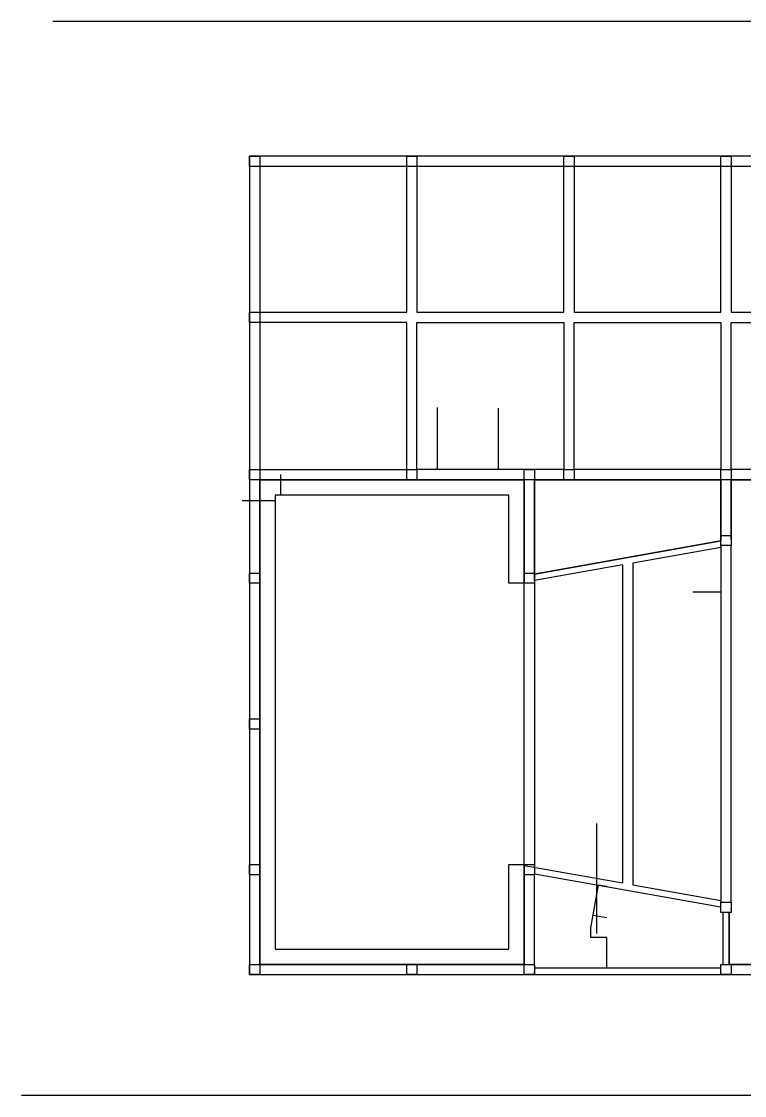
# Model space of a CAD drawing. Header units: inches. Extents: x 2803 to 15892, y -213 to 3987.
# Drawn here: x 10647 to 13477, y -213 to 3987 of the extents above; entities that cross this region are included whole.
import ezdxf

# ---------------------------------------------------------------- set-up
doc = ezdxf.new("R2010")
doc.units = ezdxf.units.IN
doc.layers.add('A4_OP', color=7, linetype='Continuous')

msp = doc.modelspace()

# ---------------------------------------------------------------- linework, layer by layer
for p, q in [((15891.7, 3986.7), (10769.8, 3986.7)), ((12275, 2234.6), (12275, 2476.5)), ((12515, 2234.6), (12515, 2474.8)), ((11663, 2134.6), (11663, 2214.6)), ((11640, 2111.6), (11510.8, 2111.6)), ((13385, 1937.1), (13385, 542.8)), ((13425, 542.8), (13425, 1937.1)), ((13000, 1861.7), (13000, 617.9)), ((13040, 1868.8), (13040, 610.8)), ((12655, 1800.5), (12655, 1825.6)), ((12655, 1800.5), (12655, 1813.1)), ((12615, 689.6), (12615, 1789.6)), ((12655, 1789.6), (12655, 689.6)), ((13385, 1755.5), (13275, 1755.5)), ((12899, 420.3), (12899, 850.6)), ((12655, 678.8), (12655, 683.8)), ((12876, 442.6), (12905.4, 609.2)), ((12937.9, 481.6), (12884.5, 491)), ((12876, 404.6), (12876, 442.6)), ((12938, 404.6), (12876, 404.6)), ((12938, 284.6), (12938, 404.6)), ((12655, 259.6), (12655, 272.1)), ((15891.7, -213.3), (10647.2, -213.3))]:
    msp.add_line(p, q)
at = {"layer": 'A4_OP'}
for points in [[(11540, 3459.6), (11580, 3459.6)], [(11540, 3419.6), (11540, 3459.6)], [(11540, 3459.6), (11580, 3459.6)], [(11540, 3419.6), (11540, 3459.6)], [(12175, 3459.6), (11540, 3459.6)], [(11540, 3459.6), (11540, 2829.6)], [(11580, 3459.6), (11580, 3419.6)], [(11580, 3459.6), (11580, 3419.6)], [(12155, 3459.6), (12195, 3459.6)], [(12155, 3419.6), (12155, 3459.6)], [(12155, 3459.6), (12195, 3459.6)], [(12155, 3419.6), (12155, 3459.6)], [(12790, 3459.6), (12175, 3459.6)], [(12195, 3459.6), (12195, 3419.6)], [(12195, 3459.6), (12195, 3419.6)], [(12770, 3459.6), (12810, 3459.6)], [(12770, 3419.6), (12770, 3459.6)], [(12770, 3459.6), (12810, 3459.6)], [(12770, 3419.6), (12770, 3459.6)], [(13405, 3459.6), (12790, 3459.6)], [(12810, 3459.6), (12810, 3419.6)], [(12810, 3459.6), (12810, 3419.6)], [(13385, 3459.6), (13425, 3459.6)], [(13385, 3419.6), (13385, 3459.6)], [(13385, 3459.6), (13425, 3459.6)], [(13385, 3419.6), (13385, 3459.6)], [(13620, 3459.6), (13405, 3459.6)], [(13425, 3459.6), (13425, 3419.6)], [(13425, 3459.6), (13425, 3419.6)], [(11580, 3419.6), (11540, 3419.6)], [(11580, 3419.6), (11540, 3419.6)], [(12155, 3419.6), (11580, 3419.6)], [(11580, 3419.6), (11580, 2849.6)], [(12155, 3419.6), (11580, 3419.6)], [(11580, 3419.6), (11580, 2849.6)], [(12155, 2849.6), (12155, 3419.6)], [(12195, 3419.6), (12155, 3419.6)], [(12195, 3419.6), (12155, 3419.6)], [(12155, 2849.6), (12155, 3419.6)], [(12770, 3419.6), (12195, 3419.6)], [(12195, 3419.6), (12195, 2849.6)], [(12770, 3419.6), (12195, 3419.6)], [(12195, 3419.6), (12195, 2849.6)], [(12770, 2849.6), (12770, 3419.6)], [(12810, 3419.6), (12770, 3419.6)], [(12810, 3419.6), (12770, 3419.6)], [(12770, 2849.6), (12770, 3419.6)], [(13385, 3419.6), (12810, 3419.6)], [(12810, 3419.6), (12810, 2849.6)], [(13385, 3419.6), (12810, 3419.6)], [(12810, 3419.6), (12810, 2849.6)], [(13385, 2849.6), (13385, 3419.6)], [(13425, 3419.6), (13385, 3419.6)], [(13425, 3419.6), (13385, 3419.6)], [(13385, 2849.6), (13385, 3419.6)], [(14000, 3419.6), (13425, 3419.6)], [(13425, 3419.6), (13425, 2849.6)], [(13620, 3419.6), (13425, 3419.6)], [(13425, 3419.6), (13425, 2849.6)], [(11540, 2849.6), (11580, 2849.6)], [(11540, 2809.6), (11540, 2849.6)], [(11540, 2849.6), (11580, 2849.6)], [(11540, 2809.6), (11540, 2849.6)], [(11540, 2829.6), (11540, 2214.6)], [(11580, 2849.6), (12155, 2849.6)], [(11580, 2849.6), (11580, 2809.6)], [(11580, 2849.6), (11580, 2809.6)], [(11580, 2849.6), (12155, 2849.6)], [(12195, 2849.6), (12770, 2849.6)], [(12195, 2849.6), (12770, 2849.6)], [(12810, 2849.6), (13385, 2849.6)], [(12810, 2849.6), (13385, 2849.6)], [(13425, 2849.6), (14000, 2849.6)], [(13425, 2849.6), (14000, 2849.6)], [(11580, 2809.6), (11540, 2809.6)], [(11580, 2809.6), (11540, 2809.6)], [(11580, 2809.6), (11580, 2234.6)], [(12155, 2809.6), (11580, 2809.6)], [(11580, 2809.6), (11580, 2234.6)], [(12155, 2809.6), (11580, 2809.6)], [(12155, 2234.6), (12155, 2809.6)], [(12155, 2234.6), (12155, 2809.6)], [(12195, 2234.6), (12195, 2809.6)], [(12195, 2809.6), (12770, 2809.6)], [(12195, 2234.6), (12195, 2809.6)], [(12195, 2809.6), (12770, 2809.6)], [(12770, 2809.6), (12770, 2234.6)], [(12770, 2809.6), (12770, 2234.6)], [(12810, 2234.6), (12810, 2809.6)], [(12810, 2809.6), (13385, 2809.6)], [(12810, 2234.6), (12810, 2809.6)], [(12810, 2809.6), (13385, 2809.6)], [(13385, 2809.6), (13385, 2234.6)], [(13385, 2809.6), (13385, 2234.6)], [(13425, 2234.6), (13425, 2809.6)], [(13425, 2809.6), (14000, 2809.6)], [(13425, 2234.6), (13425, 2809.6)], [(13425, 2809.6), (14000, 2809.6)], [(11540, 2234.6), (11580, 2234.6)], [(11540, 2194.6), (11540, 2234.6)], [(11540, 2234.6), (11580, 2234.6)], [(11540, 2194.6), (11540, 2234.6)], [(11580, 2234.6), (12155, 2234.6)], [(11580, 2234.6), (11580, 2194.6)], [(11580, 2234.6), (11580, 2194.6)], [(11580, 2234.6), (12155, 2234.6)], [(12155, 2234.6), (12195, 2234.6)], [(12155, 2194.6), (12155, 2234.6)], [(12155, 2234.6), (12195, 2234.6)], [(12155, 2194.6), (12155, 2234.6)], [(12770, 2234.6), (12195, 2234.6)], [(12195, 2234.6), (12195, 2194.6)], [(12195, 2234.6), (12195, 2194.6)], [(12635, 2234.6), (12195, 2234.6)], [(12615, 2234.6), (12655, 2234.6)], [(12615, 2194.6), (12615, 2234.6)], [(12615, 2234.6), (12655, 2234.6)], [(12615, 2194.6), (12615, 2234.6)], [(12770, 2234.6), (12635, 2234.6)], [(12655, 2234.6), (12655, 2194.6)], [(12655, 2234.6), (12655, 2194.6)], [(12770, 2234.6), (12810, 2234.6)], [(12770, 2194.6), (12770, 2234.6)], [(12770, 2234.6), (12810, 2234.6)], [(12770, 2194.6), (12770, 2234.6)], [(13385, 2234.6), (12810, 2234.6)], [(12810, 2234.6), (12810, 2194.6)], [(12810, 2234.6), (12810, 2194.6)], [(13385, 2234.6), (12810, 2234.6)], [(13385, 2234.6), (13425, 2234.6)], [(13385, 2194.6), (13385, 2234.6)], [(13385, 2234.6), (13425, 2234.6)], [(13385, 2194.6), (13385, 2234.6)], [(14000, 2234.6), (13425, 2234.6)], [(13425, 2234.6), (13425, 2194.6)], [(13425, 2234.6), (13425, 2194.6)], [(14000, 2234.6), (13425, 2234.6)], [(11540, 2214.6), (11540, 259.6)], [(11580, 2194.6), (11540, 2194.6)], [(11580, 2194.6), (11540, 2194.6)], [(11580, 299.6), (11580, 2194.6)], [(11580, 2194.6), (12615, 2194.6)], [(12175, 2194.6), (11580, 2194.6)], [(11580, 2194.6), (11580, 299.6)], [(12195, 2194.6), (12155, 2194.6)], [(12195, 2194.6), (12155, 2194.6)], [(12615, 2194.6), (12175, 2194.6)], [(12615, 2194.6), (12615, 1789.6)], [(12655, 2194.6), (12615, 2194.6)], [(12655, 2194.6), (12615, 2194.6)], [(12615, 1793.4), (12615, 2194.6)], [(12655, 1825.9), (12655, 2194.6)], [(12655, 2194.6), (13385, 2194.6)], [(12790, 2194.6), (12655, 2194.6)], [(12655, 2194.6), (12655, 1825.9)], [(12810, 2194.6), (12770, 2194.6)], [(12810, 2194.6), (12770, 2194.6)], [(13385, 2194.6), (12790, 2194.6)], [(13385, 2194.6), (13385, 1955.4)], [(13425, 2194.6), (13385, 2194.6)], [(13425, 2194.6), (13385, 2194.6)], [(13385, 1955.4), (13385, 2194.6)], [(13425, 1962.5), (13425, 2194.6)], [(13425, 2194.6), (14000, 2194.6)], [(14000, 2194.6), (13425, 2194.6)], [(13425, 2194.6), (13425, 1962.5)], [(12555, 2134.6), (11640, 2134.6)], [(11640, 2134.6), (11640, 359.6)], [(12555, 1789.6), (12555, 2134.6)], [(13385, 1977.1), (13425, 1977.1)], [(13385, 1977.1), (13425, 1977.1)], [(13385, 1937.1), (13385, 1977.1)], [(13425, 1977.1), (13425, 1937.1)], [(13385, 1955.4), (12655, 1825.9)], [(12655, 1825.9), (13385, 1955.4)], [(13385, 1937.1), (13385, 1966.2)], [(13425, 1937.1), (13385, 1937.1)], [(13425, 1937.1), (13385, 1937.1)], [(13425, 1966.2), (13425, 1937.1)], [(13385, 1930), (13040, 1868.8)], [(13000, 1861.7), (12655, 1800.5)], [(11540, 1829.6), (11580, 1829.6)], [(11540, 1789.6), (11540, 1829.6)], [(11540, 1829.6), (11580, 1829.6)], [(11540, 1789.6), (11540, 1829.6)], [(11580, 1829.6), (11580, 1789.6)], [(11580, 1829.6), (11580, 1789.6)], [(12615, 1829.6), (12655, 1829.6)], [(12615, 1789.6), (12615, 1829.6)], [(12615, 1829.6), (12655, 1829.6)], [(12615, 1789.6), (12615, 1829.6)], [(12655, 1829.6), (12655, 1789.6)], [(12655, 1829.6), (12655, 1789.6)], [(11580, 1789.6), (11540, 1789.6)], [(11580, 1789.6), (11540, 1789.6)], [(12615, 1789.6), (12555, 1789.6)], [(12655, 1789.6), (12615, 1789.6)], [(12655, 1789.6), (12615, 1789.6)], [(11540, 1259.8), (11580, 1259.8)], [(11540, 1219.8), (11540, 1259.8)], [(11540, 1259.8), (11580, 1259.8)], [(11540, 1219.8), (11540, 1259.8)], [(11580, 1219.8), (11540, 1219.8)], [(11580, 1219.8), (11540, 1219.8)], [(11580, 1259.8), (11580, 1219.8)], [(11580, 1259.8), (11580, 1219.8)], [(11540, 689.6), (11580, 689.6)], [(11540, 649.6), (11540, 689.6)], [(11540, 689.6), (11580, 689.6)], [(11540, 649.6), (11540, 689.6)], [(11580, 689.6), (11580, 649.6)], [(11580, 689.6), (11580, 649.6)], [(12555, 359.6), (12555, 689.6)], [(12555, 689.6), (12615, 689.6)], [(12615, 689.6), (12615, 299.6)], [(12615, 689.6), (12655, 689.6)], [(12615, 649.6), (12615, 689.6)], [(12615, 689.6), (12655, 689.6)], [(12615, 649.6), (12615, 689.6)], [(12615, 299.6), (12615, 685.9)], [(12615, 685.9), (13000, 617.9)], [(12655, 689.6), (12655, 649.6)], [(12655, 689.6), (12655, 649.6)], [(11580, 649.6), (11540, 649.6)], [(11580, 649.6), (11540, 649.6)], [(12655, 649.6), (12615, 649.6)], [(12655, 649.6), (12615, 649.6)], [(12655, 292.1), (12655, 653.4)], [(12655, 653.4), (13385, 524.5)], [(12937.4, 603.5), (12906.1, 609.4)], [(13040, 610.8), (13385, 549.9)], [(13385, 542.8), (13425, 542.8)], [(13385, 502.8), (13385, 542.8)], [(13385, 542.8), (13425, 542.8)], [(13385, 502.8), (13385, 542.8)], [(13425, 542.8), (13425, 502.8)], [(13425, 542.8), (13425, 502.8)], [(13425, 513.6), (13425, 517.4)], [(13425, 502.8), (13385, 502.8)], [(13425, 502.8), (13385, 502.8)], [(13392.5, 502.8), (13392.5, 299.6)], [(13417.5, 299.6), (13417.5, 502.8)], [(13417.5, 502.8), (13417.5, 299.6)], [(11640, 359.6), (12555, 359.6)], [(11540, 299.6), (11580, 299.6)], [(11540, 259.6), (11540, 299.6)], [(11540, 299.6), (11580, 299.6)], [(11540, 259.6), (11540, 299.6)], [(12615, 299.6), (11580, 299.6)], [(11580, 299.6), (11580, 259.6)], [(11580, 299.6), (11580, 259.6)], [(11580, 299.6), (12615, 299.6)], [(12155, 299.6), (12195, 299.6)], [(12155, 259.6), (12155, 299.6)], [(12155, 299.6), (12195, 299.6)], [(12155, 259.6), (12155, 299.6)], [(12195, 299.6), (12195, 259.6)], [(12195, 299.6), (12195, 259.6)], [(12615, 299.6), (12655, 299.6)], [(12615, 259.6), (12615, 299.6)], [(12615, 299.6), (12655, 299.6)], [(12615, 259.6), (12615, 299.6)], [(12655, 299.6), (12655, 259.6)], [(12655, 299.6), (12655, 259.6)], [(13385, 299.6), (13425, 299.6)], [(13385, 259.6), (13385, 299.6)], [(13385, 299.6), (13425, 299.6)], [(13385, 259.6), (13385, 299.6)], [(14000, 299.6), (13417.5, 299.6)], [(13417.5, 299.6), (14000, 299.6)], [(13425, 299.6), (13425, 259.6)], [(13425, 299.6), (13425, 259.6)], [(11580, 259.6), (11540, 259.6)], [(11580, 259.6), (11540, 259.6)], [(11540, 259.6), (12635, 259.6)], [(12195, 259.6), (12155, 259.6)], [(12195, 259.6), (12155, 259.6)], [(12655, 259.6), (12615, 259.6)], [(12655, 259.6), (12615, 259.6)], [(12635, 259.6), (13405, 259.6)], [(13385, 284.6), (12655, 284.6)], [(13425, 259.6), (13385, 259.6)], [(13425, 259.6), (13385, 259.6)], [(13405, 259.6), (14020, 259.6)]]:
    msp.add_lwpolyline(points, dxfattribs=at)

doc.saveas('drawing.dxf')
